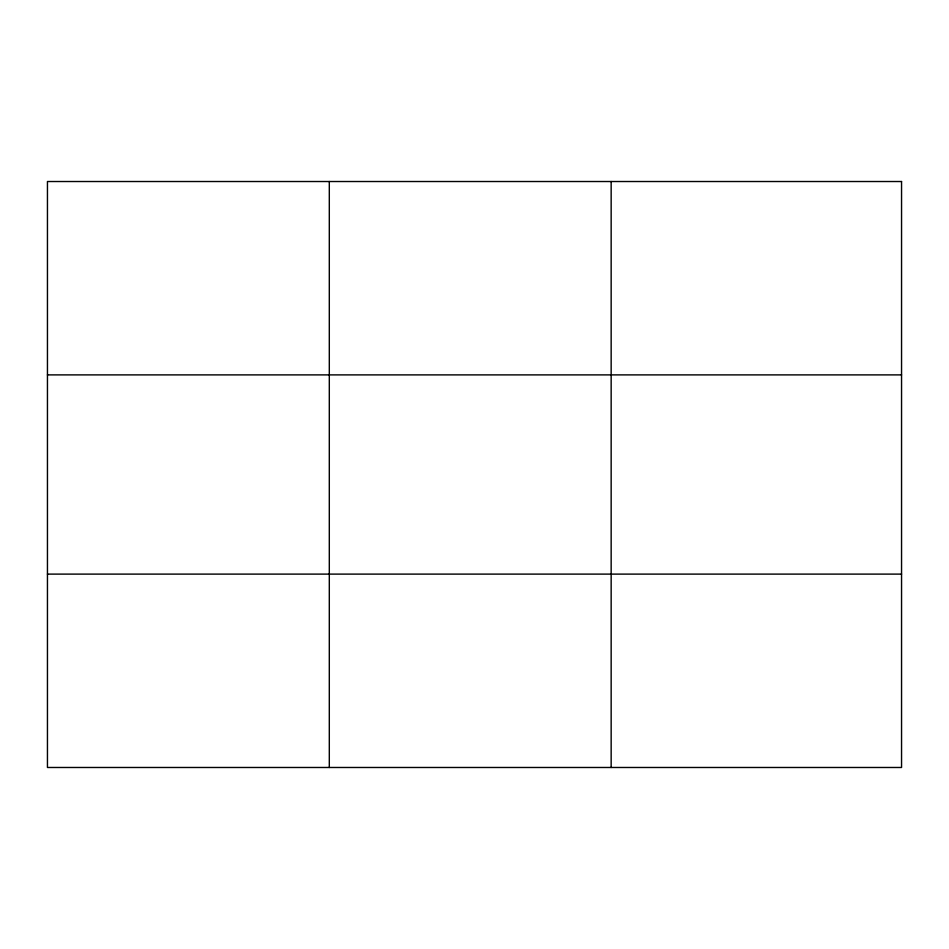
<?xml version="1.0" encoding="UTF-8"?>
<svg xmlns="http://www.w3.org/2000/svg" width="949" height="949" viewBox="0 0 949 949"><rect width="100%" height="100%" fill="white"/><g stroke="black" fill="none" stroke-linecap="round" stroke-linejoin="round"><path stroke-width="1.42" d="M329.303 767.48L329.303 181.52M611.156 767.48L611.156 181.52M47.45 374.891L901.55 374.891M47.45 574.109L901.55 574.109M901.55 181.52L901.55 767.48L47.45 767.48L47.45 181.52L901.55 181.52"/></g></svg>
